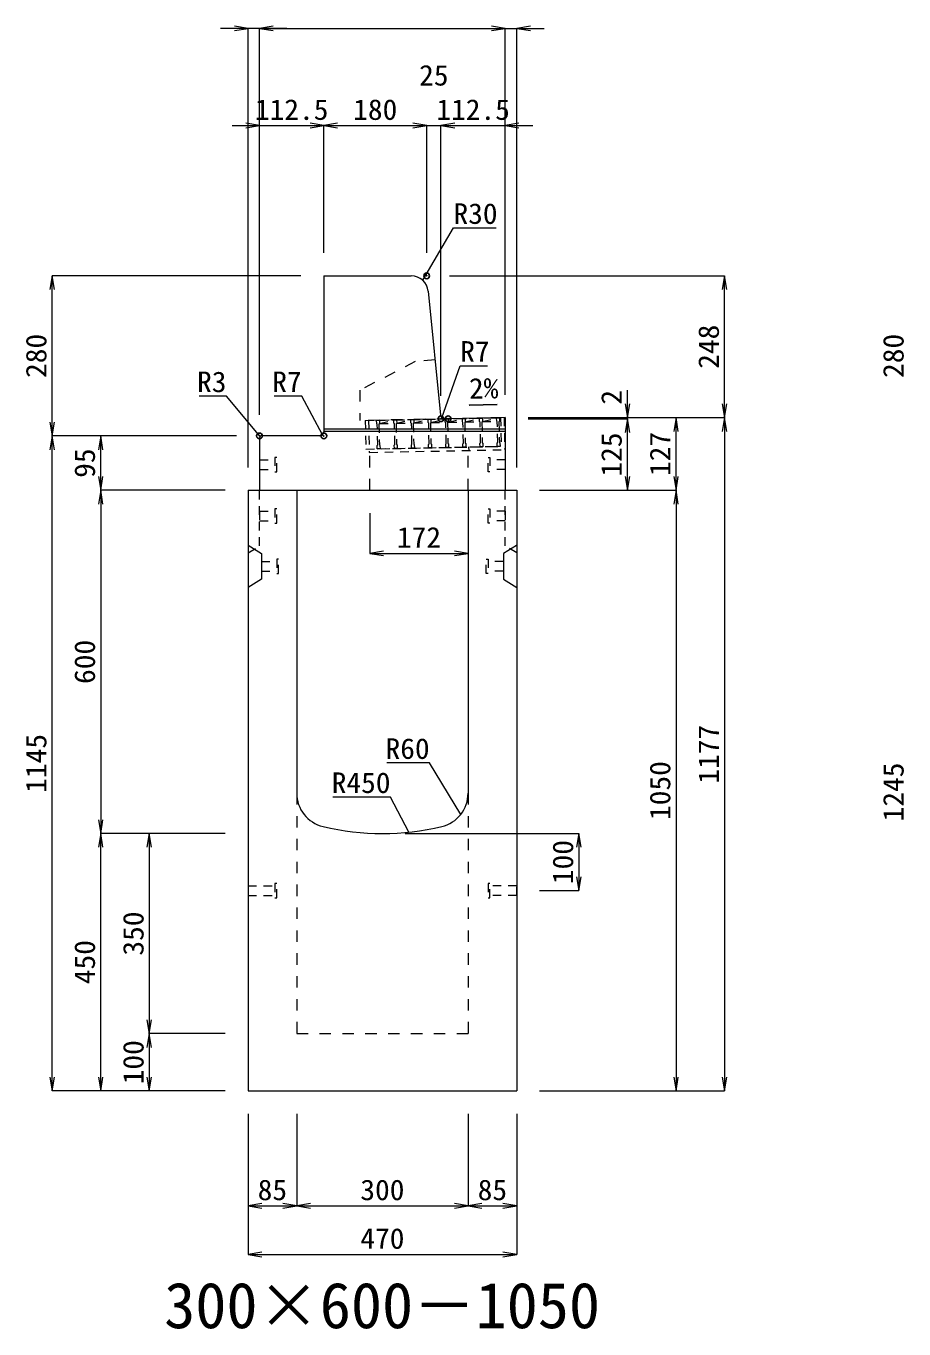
# Model space of a CAD drawing. Units: millimetres at full size; some dimension numbers follow another scale. Extents: x -18734 to 51600, y -18820 to 17820.
# Drawn here: x 7776 to 9313, y 3634 to 5912 of the extents above; entities that cross this region are included whole.
import ezdxf
from ezdxf.enums import TextEntityAlignment as Align

# ---------------------------------------------------------------- set-up
doc = ezdxf.new("R2010")
doc.units = ezdxf.units.MM
doc.header["$LTSCALE"] = 20
doc.header["$PDMODE"] = 32
doc.header["$PDSIZE"] = 10
doc.linetypes.add('USER1', pattern=[2, 1, -1])
doc.linetypes.add('USER2', pattern=[1.35, 0.75, -0.6])
for name, color, linetype, lineweight in [('インサート', 3, 'USER2', 9), ('グレーチング', 7, 'USER2', 5), ('受枠', 3, 'USER2', 9), ('寸法線', 7, 'Continuous', 13), ('引出線', 4, 'Continuous', 13), ('本体', 2, 'Continuous', 13), ('目地', 132, 'Continuous', 5)]:
    doc.layers.add(name, color=color, linetype=linetype, lineweight=lineweight)
doc.layers.add('作業エリア', color=11, linetype='Continuous')
doc.layers.add('文字', color=7, linetype='Continuous')
doc.styles.add('ＭＳ 明朝', font='')
doc.styles.get('ＭＳ 明朝').set_extended_font_data('MS Mincho')

# ---------------------------------------------------------------- blocks, each defined once
blk = doc.blocks.new('open_arrow')
at = {"color": 0, "linetype": 'Continuous', "lineweight": -2}
blk.add_lwpolyline([(7.5, 1.25), (0, 0), (7.5, -1.25)], dxfattribs=at)

msp = doc.modelspace()

# ---------------------------------------------------------------- linework, layer by layer
at = {"layer": 'インサート'}
for p, q in [((8185, 5153.5), (8212, 5153.5)), ((8185, 5153.5), (8185, 5136.5)), ((8215, 5157.5), (8212, 5157.5)), ((8212, 5157.5), (8212, 5132.5)), ((8215, 5132.5), (8215, 5157.5)), ((8585, 5157.5), (8588, 5157.5)), ((8585, 5132.5), (8585, 5157.5)), ((8588, 5157.5), (8588, 5132.5)), ((8615, 5153.5), (8588, 5153.5)), ((8615, 5153.5), (8615, 5136.5)), ((8185, 5136.5), (8212, 5136.5)), ((8212, 5132.5), (8215, 5132.5)), ((8588, 5132.5), (8585, 5132.5)), ((8615, 5136.5), (8588, 5136.5)), ((8185, 5063.5), (8212, 5063.5)), ((8185, 5063.5), (8185, 5046.5)), ((8215, 5067.5), (8212, 5067.5)), ((8212, 5067.5), (8212, 5042.5)), ((8215, 5042.5), (8215, 5067.5)), ((8585, 5067.5), (8588, 5067.5)), ((8585, 5042.5), (8585, 5067.5)), ((8588, 5067.5), (8588, 5042.5)), ((8615, 5063.5), (8588, 5063.5)), ((8615, 5063.5), (8615, 5046.5)), ((8185, 5046.5), (8212, 5046.5)), ((8212, 5042.5), (8215, 5042.5)), ((8588, 5042.5), (8585, 5042.5)), ((8615, 5046.5), (8588, 5046.5)), ((8188.2, 4975.5), (8215.2, 4975.5)), ((8188.2, 4975.5), (8188.2, 4958.5)), ((8218.2, 4979.5), (8215.2, 4979.5)), ((8215.2, 4979.5), (8215.2, 4954.5)), ((8218.2, 4954.5), (8218.2, 4979.5)), ((8581.8, 4979.5), (8584.8, 4979.5)), ((8581.8, 4954.5), (8581.8, 4979.5)), ((8584.8, 4979.5), (8584.8, 4954.5)), ((8611.8, 4975.5), (8584.8, 4975.5)), ((8611.8, 4975.5), (8611.8, 4958.5)), ((8188.2, 4958.5), (8215.2, 4958.5)), ((8215.2, 4954.5), (8218.2, 4954.5)), ((8584.8, 4954.5), (8581.8, 4954.5)), ((8611.8, 4958.5), (8584.8, 4958.5)), ((8165, 4408.5), (8212, 4408.5)), ((8165, 4408.5), (8165, 4391.5)), ((8215, 4412.5), (8212, 4412.5)), ((8212, 4412.5), (8212, 4387.5)), ((8215, 4387.5), (8215, 4412.5)), ((8588, 4412.5), (8585, 4412.5)), ((8585, 4412.5), (8585, 4387.5)), ((8588, 4387.5), (8588, 4412.5)), ((8635, 4408.5), (8588, 4408.5)), ((8635, 4391.5), (8635, 4408.5)), ((8165, 4391.5), (8212, 4391.5)), ((8212, 4387.5), (8215, 4387.5)), ((8585, 4387.5), (8588, 4387.5)), ((8635, 4391.5), (8588, 4391.5))]:
    msp.add_line(p, q, dxfattribs=at)
at = {"layer": 'グレーチング'}
for p, q in [((8389.92, 5222.5), (8604.88, 5226.8)), ((8395.04, 5216.6), (8419.92, 5223.1)), ((8395.04, 5216.6), (8420.04, 5217.1)), ((8425.04, 5217.2), (8449.91, 5223.7)), ((8425.04, 5217.2), (8450.03, 5217.7)), ((8455.03, 5217.8), (8479.91, 5224.3)), ((8455.03, 5217.8), (8480.03, 5218.3)), ((8485.03, 5218.4), (8509.9, 5224.9)), ((8485.03, 5218.4), (8510.02, 5218.9)), ((8515.02, 5219), (8539.89, 5225.5)), ((8515.02, 5219), (8540.01, 5219.5)), ((8545.01, 5219.6), (8569.89, 5226.1)), ((8545.01, 5219.6), (8570.01, 5220.1)), ((8575.01, 5220.2), (8599.88, 5226.7)), ((8575.01, 5220.2), (8600, 5220.7)), ((8390.92, 5172.51), (8605.88, 5176.81))]:
    msp.add_line(p, q, dxfattribs=at)
for points in [[(8389.92, 5222.5), (8394.92, 5222.6), (8395.04, 5216.6), (8394.06, 5215.58), (8394.78, 5179.59), (8395.8, 5178.61), (8395.92, 5172.61), (8390.92, 5172.51), (8390.8, 5178.51), (8391.78, 5179.53), (8391.06, 5215.52), (8390.04, 5216.5)], [(8419.92, 5223.1), (8424.92, 5223.2), (8425.04, 5217.2), (8424.06, 5216.18), (8424.78, 5180.19), (8425.8, 5179.21), (8425.92, 5173.21), (8420.92, 5173.11), (8420.8, 5179.11), (8421.78, 5180.13), (8421.06, 5216.12), (8420.04, 5217.1)], [(8449.91, 5223.7), (8454.91, 5223.8), (8455.03, 5217.8), (8454.05, 5216.78), (8454.77, 5180.79), (8455.79, 5179.81), (8455.91, 5173.81), (8450.91, 5173.71), (8450.79, 5179.71), (8451.77, 5180.73), (8451.05, 5216.72), (8450.03, 5217.7)], [(8479.91, 5224.3), (8484.91, 5224.4), (8485.03, 5218.4), (8484.05, 5217.38), (8484.77, 5181.39), (8485.79, 5180.41), (8485.91, 5174.41), (8480.91, 5174.31), (8480.79, 5180.31), (8481.77, 5181.33), (8481.05, 5217.32), (8480.03, 5218.3)], [(8509.9, 5224.9), (8514.9, 5225), (8515.02, 5219), (8514.04, 5217.98), (8514.76, 5181.99), (8515.78, 5181.01), (8515.9, 5175.01), (8510.9, 5174.91), (8510.78, 5180.91), (8511.76, 5181.93), (8511.04, 5217.92), (8510.02, 5218.9)], [(8539.89, 5225.5), (8544.89, 5225.6), (8545.01, 5219.6), (8544.03, 5218.58), (8544.75, 5182.59), (8545.77, 5181.61), (8545.89, 5175.61), (8540.89, 5175.51), (8540.77, 5181.51), (8541.75, 5182.53), (8541.03, 5218.52), (8540.01, 5219.5)], [(8569.89, 5226.1), (8574.89, 5226.2), (8575.01, 5220.2), (8574.03, 5219.18), (8574.75, 5183.19), (8575.77, 5182.21), (8575.89, 5176.21), (8570.89, 5176.11), (8570.77, 5182.11), (8571.75, 5183.13), (8571.03, 5219.12), (8570.01, 5220.1)], [(8599.88, 5226.7), (8604.88, 5226.8), (8605, 5220.8), (8604.02, 5219.78), (8604.74, 5183.79), (8605.76, 5182.81), (8605.88, 5176.81), (8600.88, 5176.71), (8600.76, 5182.71), (8601.74, 5183.73), (8601.02, 5219.72), (8600, 5220.7)]]:
    msp.add_lwpolyline(points, close=True, dxfattribs=at)
at = {"layer": '作業エリア'}
for p in [(8477.5, 5475), (8502.5, 5225), (8515, 5225), (8185, 5195), (8297.5, 5195)]:
    msp.add_point(p, dxfattribs=at)
at = {"layer": '受枠'}
for p, q in [((8369.93, 5222.1), (8612.88, 5226.96)), ((8369.93, 5222.1), (8370.93, 5172.11)), ((8375.93, 5222.22), (8377.05, 5166.23)), ((8606.88, 5226.84), (8607.88, 5176.85)), ((8612.88, 5226.96), (8614, 5170.97)), ((8370.93, 5172.11), (8607.88, 5176.85)), ((8550.89, 5175.71), (8551.01, 5169.71)), ((8377.05, 5166.23), (8614, 5170.97))]:
    msp.add_line(p, q, dxfattribs=at)
at = {"layer": '寸法線'}
for p, q in [((8233, 5907.69), (8117, 5907.69)), ((8165, 5140), (8165, 5907.69)), ((8185, 5907.69), (8615, 5907.69)), ((8185, 5232), (8185, 5907.69)), ((8185, 5232), (8185, 5907.69)), ((8567, 5907.69), (8683, 5907.69)), ((8615, 5267), (8615, 5907.69)), ((8615, 5267), (8615, 5907.69)), ((8635, 5140), (8635, 5907.69)), ((8137, 5737.69), (8297.5, 5737.69)), ((8185, 5232), (8185, 5737.69)), ((8297.5, 5737.69), (8477.5, 5737.69)), ((8297.5, 5515), (8297.5, 5737.69)), ((8297.5, 5515), (8297.5, 5737.69)), ((8429.5, 5737.69), (8550.5, 5737.69)), ((8477.5, 5515), (8477.5, 5737.69)), ((8477.5, 5515), (8477.5, 5737.69)), ((8502.5, 5265), (8502.5, 5737.69)), ((8502.5, 5737.69), (8663, 5737.69)), ((8502.5, 5265), (8502.5, 5737.69)), ((8615, 5267), (8615, 5737.69)), ((7822.06, 5195), (7822.06, 5475)), ((8257.5, 5475), (7822.06, 5475)), ((8517.5, 5475), (8998.78, 5475)), ((8998.78, 5227), (8998.78, 5475)), ((8828.78, 5177), (8828.78, 5275)), ((8655, 5227), (8998.78, 5227)), ((8655, 5227), (8913.78, 5227)), ((8655, 5227), (8828.78, 5227)), ((8655, 5227), (8998.78, 5227)), ((8655, 5225), (8828.78, 5225)), ((8655, 5225), (8828.78, 5225)), ((8828.78, 5100), (8828.78, 5225)), ((8913.78, 5100), (8913.78, 5227)), ((8998.78, 5227), (8998.78, 4050)), ((7822.06, 4050), (7822.06, 5195)), ((8145, 5195), (7822.06, 5195)), ((8145, 5195), (7822.06, 5195)), ((7907.06, 5100), (7907.06, 5195)), ((8145, 5195), (7907.06, 5195)), ((7907.06, 5100), (7907.06, 4500)), ((8125, 5100), (7907.06, 5100)), ((8125, 5100), (7907.06, 5100)), ((8675, 5100), (8913.78, 5100)), ((8675, 5100), (8913.78, 5100)), ((8675, 5100), (8828.78, 5100)), ((8913.78, 5100), (8913.78, 4050)), ((8378, 5060), (8378, 4989.77)), ((8378, 4989.77), (8550, 4989.77)), ((8125, 4500), (7907.06, 4500)), ((7907.06, 4050), (7907.06, 4500)), ((8125, 4500), (7907.06, 4500)), ((7992.06, 4500), (7992.06, 4150)), ((8125, 4500), (7992.06, 4500)), ((8440, 4500), (8743.78, 4500)), ((8743.78, 4500), (8743.78, 4400)), ((8675, 4400), (8743.78, 4400)), ((8125, 4150), (7992.06, 4150)), ((7992.06, 4150), (7992.06, 4050)), ((8125, 4150), (7992.06, 4150)), ((8125, 4050), (7822.06, 4050)), ((8125, 4050), (7907.06, 4050)), ((8125, 4050), (7992.06, 4050)), ((8675, 4050), (8913.78, 4050)), ((8675, 4050), (8998.78, 4050)), ((8165, 4010), (8165, 3848.84)), ((8165, 4010), (8165, 3763.84)), ((8250, 4010), (8250, 3848.84)), ((8250, 4010), (8250, 3848.84)), ((8550, 4010), (8550, 3848.84)), ((8550, 4010), (8550, 3848.84)), ((8635, 4010), (8635, 3848.84)), ((8635, 4010), (8635, 3763.84)), ((8165, 3848.84), (8250, 3848.84)), ((8250, 3848.84), (8550, 3848.84)), ((8550, 3848.84), (8635, 3848.84)), ((8165, 3763.84), (8635, 3763.84))]:
    msp.add_line(p, q, dxfattribs=at)
at = {"layer": '引出線'}
for points in [[(8470.48, 5467.24), (8524.33, 5558.64), (8599, 5558.64)], [(8504.14, 5226.81), (8536.08, 5317.58), (8584.01, 5317.58)], [(8185.88, 5194.12), (8127.15, 5264.49), (8079.43, 5264.49)], [(8295.45, 5197.05), (8258.75, 5264.49), (8210.82, 5264.49)], [(8552.12, 5249.12), (8600.83, 5250.1), (8552.08, 5249.12)], [(8537.07, 4533.32), (8482.66, 4623.21), (8407.98, 4623.21)], [(8446.44, 4502.4), (8414.22, 4563.55), (8313.21, 4563.55)]]:
    msp.add_lwpolyline(points, dxfattribs=at)
at = {"layer": '本体'}
for p, q in [((8297.5, 5475), (8297.5, 5202)), ((8297.5, 5475), (8450.35, 5475)), ((8480.2, 5447.99), (8501.87, 5231.3)), ((8515, 5225), (8508.83, 5225)), ((8615, 5227), (8515, 5225)), ((8615, 5227), (8615, 5100)), ((8290.5, 5195), (8188, 5195)), ((8185, 5192), (8185, 5100)), ((8165, 5100), (8165, 4050)), ((8165, 5100), (8250, 5100)), ((8185, 5100), (8615, 5100)), ((8250, 5100), (8250, 4570.53)), ((8550, 5100), (8635, 5100)), ((8550, 5100), (8550, 4570.53)), ((8635, 5100), (8635, 4050)), ((8165, 4050), (8635, 4050))]:
    msp.add_line(p, q, dxfattribs=at)
at = {"layer": '本体', "linetype": 'USER1'}
for p, q in [((8457.5, 5325), (8360.5, 5275)), ((8492.2, 5328), (8457.5, 5325)), ((8360.5, 5275), (8360.5, 5221.91)), ((8515, 5225), (8360.5, 5221.91)), ((8378, 5100), (8378, 5172.25)), ((8550, 5100), (8550, 5175.69))]:
    msp.add_line(p, q, dxfattribs=at)
at = {"layer": '本体', "linetype": 'USER2', "lineweight": 9}
for p, q in [((8185, 5003), (8185, 5100)), ((8615, 5003), (8615, 5100)), ((8165, 4990.5), (8185, 5003)), ((8635, 4990.5), (8615, 5003))]:
    msp.add_line(p, q, dxfattribs=at)
at = {"layer": '本体', "lineweight": 9}
for p, q in [((8165, 5004), (8188.2, 4989.5)), ((8188.2, 4989.5), (8188.2, 4944.5)), ((8634.58, 5003.74), (8611.8, 4989.5)), ((8611.8, 4989.5), (8611.8, 4944.5)), ((8188.2, 4944.5), (8165, 4930)), ((8611.8, 4944.5), (8635, 4930))]:
    msp.add_line(p, q, dxfattribs=at)
at = {"layer": '本体', "linetype": 'USER1', "lineweight": 15}
for p, q in [((8250, 4570.53), (8250, 4150)), ((8550, 4570.53), (8550, 4150)), ((8250, 4150), (8550, 4150))]:
    msp.add_line(p, q, dxfattribs=at)
at = {"layer": '本体'}
for centre, radius, start, end in [((8450.35, 5445), 30, 5.71059, 90), ((8508.83, 5232), 7, 185.71059, 270), ((8188, 5192), 3, 90, 180), ((8290.5, 5202), 7, 270, 0), ((8310, 4570.53), 60, 180, 256.65764), ((8490, 4570.53), 60, 283.34236, 0), ((8400, 4950), 450, 256.65764, 283.34236)]:
    msp.add_arc(centre, radius, start, end, dxfattribs=at)
at = {"layer": '目地'}
for p, q in [((8615, 5207), (8297.5, 5207)), ((8615, 5203), (8297.5, 5203))]:
    msp.add_line(p, q, dxfattribs=at)

# ---------------------------------------------------------------- block references
at = {"layer": '寸法線', "xscale": 3.2, "yscale": 3.2}
for p, rotation in [((8165, 5907.69), 180), ((8615, 5907.69), 180), ((8615, 5907.69), 180), ((8185, 5737.69), 180), ((8297.5, 5737.69), 180), ((8477.5, 5737.69), 180), ((8477.5, 5737.69), 180), ((7822.06, 5475), 270), ((8998.78, 5475), 270), ((8828.78, 5227), 90), ((8998.78, 5227), 90), ((7822.06, 5195), 90), ((8828.78, 5225), 270), ((8828.78, 5225), 270), ((8913.78, 5227), 270), ((8998.78, 5227), 270), ((7822.06, 5195), 270), ((7907.06, 5195), 270), ((7907.06, 5100), 90), ((8828.78, 5100), 90), ((8913.78, 5100), 90), ((7907.06, 5100), 270), ((8913.78, 5100), 270), ((8550, 4989.77), 180), ((7907.06, 4500), 90), ((7907.06, 4500), 270), ((7992.06, 4500), 270), ((8743.78, 4500), 270), ((8743.78, 4400), 90), ((7992.06, 4150), 90), ((7992.06, 4150), 270), ((7822.06, 4050), 90), ((7907.06, 4050), 90), ((7992.06, 4050), 90), ((8913.78, 4050), 90), ((8998.78, 4050), 90), ((8250, 3848.84), 180), ((8550, 3848.84), 180), ((8635, 3848.84), 180), ((8635, 3763.84), 180)]:
    msp.add_blockref('open_arrow', p, dxfattribs=dict(at, rotation=rotation))
for p in [(8185, 5907.69), (8185, 5907.69), (8635, 5907.69), (8297.5, 5737.69), (8502.5, 5737.69), (8502.5, 5737.69), (8615, 5737.69), (8378, 4989.77), (8165, 3848.84), (8250, 3848.84), (8550, 3848.84), (8165, 3763.84)]:
    msp.add_blockref('open_arrow', p, dxfattribs=at)
at = {"layer": '引出線', "xscale": 0.0533, "yscale": 0.0533}
for p, rotation in [((8470.48, 5467.24), 59.5), ((8552.12, 5249.12), 1.1), ((8504.14, 5226.81), 70.6), ((8185.88, 5194.12), 129.8), ((8295.45, 5197.05), 118.6), ((8537.07, 4533.32), 121.2), ((8446.44, 4502.4), 117.8)]:
    msp.add_blockref('open_arrow', p, dxfattribs=dict(at, rotation=rotation))

# ---------------------------------------------------------------- texts
at = {"layer": '寸法線', "style": 'ＭＳ 明朝', "width": 1.05}
for s, p in [('25', (8490, 5825.69)), ('112.5', (8241.25, 5765.69)), ('180', (8387.5, 5765.69)), ('112.5', (8558.75, 5765.69)), ('172', (8464, 5017.77)), ('85', (8207.5, 3876.84)), ('300', (8400, 3876.84)), ('85', (8592.5, 3876.84)), ('470', (8400, 3791.84))]:
    msp.add_text(s, height=36.03, dxfattribs=at).set_placement(p, align=Align.MIDDLE_CENTER)
for s, p in [('248', (8970.78, 5351)), ('280', (7794.06, 5335)), ('280', (9294.06, 5335)), ('2', (8800.78, 5262.59)), ('125', (8800.78, 5162.5)), ('127', (8885.78, 5163.5)), ('95', (7879.06, 5147.5)), ('600', (7879.06, 4800)), ('1145', (7794.06, 4622.5)), ('1177', (8970.78, 4638.5)), ('1050', (8885.78, 4575)), ('1245', (9294.06, 4572.5)), ('100', (8715.78, 4450)), ('350', (7964.06, 4325)), ('450', (7879.06, 4275)), ('100', (7964.06, 4100))]:
    msp.add_text(s, height=36.03, rotation=90, dxfattribs=at).set_placement(p, align=Align.MIDDLE_CENTER)
at = {"layer": '引出線', "style": 'ＭＳ 明朝', "width": 1.05}
for s, p in [('R30', (8524.33, 5601.84)), ('R7', (8536.08, 5360.78))]:
    msp.add_text(s, height=36.03, dxfattribs=at).set_placement(p, align=Align.TOP_LEFT)
for s, p in [('R3', (8127.15, 5307.69)), ('R7', (8258.75, 5307.69)), ('R60', (8482.66, 4666.41)), ('R450', (8414.22, 4606.75))]:
    msp.add_text(s, height=36.03, dxfattribs=at).set_placement(p, align=Align.TOP_RIGHT)
msp.add_text('2%', height=36.03, rotation=1.146, dxfattribs=at).set_placement((8551.15, 5296.02), align=Align.TOP_LEFT)
at = {"layer": '文字', "style": 'ＭＳ 明朝'}
msp.add_text('300×600－1050', height=80.06, dxfattribs=at).set_placement((8399.52, 3675.03), align=Align.MIDDLE_CENTER)

doc.saveas('drawing.dxf')
